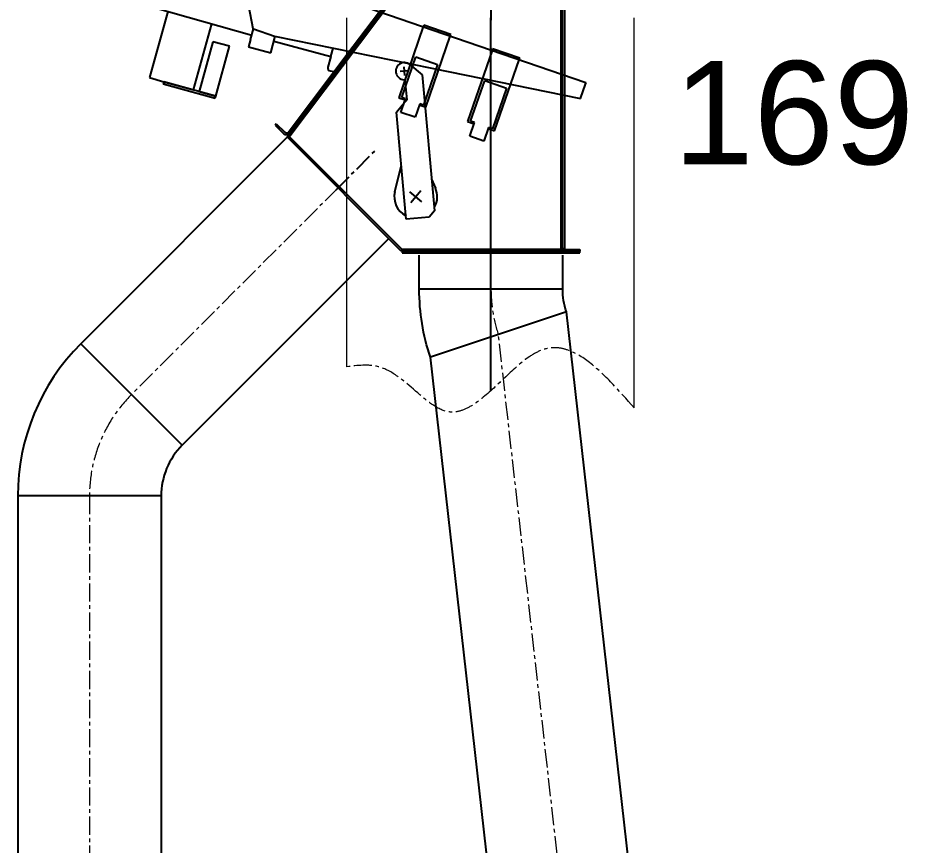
# Model space of a CAD drawing. Header units: millimetres. Extents: x 3220 to 226993, y 817 to 176024.
# Drawn here: x 77299 to 78850, y 47409 to 48851 of the extents above; entities that cross this region are included whole.
import ezdxf

# ---------------------------------------------------------------- set-up
doc = ezdxf.new("R2010")
doc.units = ezdxf.units.MM
doc.linetypes.add('AXES', pattern=[50.8, 31.75, -6.35, 6.35, -6.35])
doc.layers.add('1', color=7, linetype='Continuous')
doc.layers.add('Repère', color=76, linetype='Continuous')
doc.layers.add('Axe', color=1, linetype='AXES', lineweight=9)
doc.layers.add('Sichtbare Kanten(DIN)', color=7, linetype='Continuous', lineweight=50, true_color=0x3f3f3f)
doc.styles.get("Standard").update_dxf_attribs({"font": 'arial.ttf'})

# ---------------------------------------------------------------- blocks, each defined once
blk = doc.blocks.new('168 L coupé')
at = {"layer": 'Axe'}
blk.add_spline([(251.3, -1140.6), (95.8, -1038.4), (-70.4, -1148.1), (-194.3, -1069.3), (-249.7, -1069.3)], degree=3, dxfattribs=at)
at = {"layer": 'Sichtbare Kanten(DIN)', "color": 5, "lineweight": 0}
for p, q in [((-249.7, -1069.3), (-249.7, -461)), ((0.8, -1111.6), (0.8, -461)), ((1.8, -461), (1.8, -1110.7)), ((251.3, -1140.6), (251.3, -461))]:
    blk.add_line(p, q, dxfattribs=at)
blk = doc.blocks.new('101 1')
for p, q in [((-35446.8, 296053.1, 0), (-35448.9, 296050.9, 0)), ((-35446.8, 296053.1, 0), (-35432.1, 296038.4, 0)), ((-35448.9, 296050.9, 0), (-35433.8, 296035.8, 0)), ((-35432.1, 296038.4, 0), (-35431.9, 296038.2, 0)), ((-35425.3, 296038.7, 0), (-35420.8, 296044.7, 0))]:
    blk.add_line(p, q)
for centre, radius, start, end in [((-35428.9, 296042.3, 0), 8.08, 232.9996, 315), ((-35428.9, 296042.3, 0), 8.08, 232.9996, 315), ((-35428.9, 296042.2, 0), 5.01, 230.8139, 315.4498), ((-35428.9, 296042.3, 0), 5.05, 315, 315.2762)]:
    blk.add_arc(centre, radius, start, end)
at = {"layer": '1', "color": 5, "linetype": 'Continuous'}
for p, q in [((-35475, 296317.2, 0), (-35495.2, 296258.5, 0)), ((-35474, 296320, 0), (-35475, 296317.2, 0)), ((-35474, 296320, 0), (-35154.7, 296210.1, 0)), ((-35667.9, 296301.3, 0), (-35642.8, 296311.2, 0)), ((-35491.8, 296268.4, 0), (-35642.8, 296311.2, 0)), ((-35674.7, 296276.7, 0), (-35658.2, 296255.3, 0)), ((-35658.2, 296255.3, 0), (-35489.6, 296207.6, 0)), ((-35495.2, 296258.5, 0), (-35487.7, 296218.9, 0)), ((-35636.1, 296249.1, 0), (-35668.1, 296133.5, 0)), ((-35591, 296112.2, 0), (-35559.1, 296227.2, 0)), ((-35190.6, 296222.4, 0), (-35233.3, 296098.5, 0)), ((-35142.4, 296209, 0), (-35189.7, 296225.2, 0)), ((-35491.7, 296199.8, 0), (-35486.5, 296218.5, 0)), ((-35487.7, 296218.9, 0), (-35486.5, 296218.5, 0)), ((-35486.5, 296218.5, 0), (-35449.8, 296205.9, 0)), ((-35154.7, 296210.1, 0), (-34907.1, 296124.9, 0)), ((-35143.4, 296206.1, 0), (-35142.4, 296209, 0)), ((-35557.3, 296196.2, 0), (-35581.3, 296109.5, 0)), ((-35528.4, 296188.2, 0), (-35557.3, 296196.2, 0)), ((-35491.7, 296199.8, 0), (-35495.2, 296187.3, 0)), ((-35456.6, 296176.7, 0), (-35448.6, 296205.7, 0)), ((-35451, 296196.9, 0), (-35351.7, 296170.5, 0)), ((-35449.8, 296205.9, 0), (-35175.4, 296149.8, 0)), ((-35186, 296082.3, 0), (-35143.4, 296206.1, 0)), ((-35552.4, 296101.5, 0), (-35528.4, 296188.2, 0)), ((-35495.2, 296187.3, 0), (-35456.6, 296176.7, 0)), ((-35351.7, 296170.5, 0), (-35347.7, 296185, 0)), ((-35070.7, 296181.1, 0), (-35113.3, 296057.2, 0)), ((-35069.7, 296183.9, 0), (-35070.7, 296181.1, 0)), ((-35022.4, 296167.7, 0), (-35069.7, 296183.9, 0)), ((-35351.7, 296170.5, 0), (-35357, 296151.6, 0)), ((-35227.9, 296098.8, 0), (-35203.5, 296169.7, 0)), ((-35203.5, 296169.7, 0), (-35165.7, 296156.7, 0)), ((-35066.1, 296041, 0), (-35023.4, 296164.8, 0)), ((-35023.4, 296164.8, 0), (-35022.4, 296167.7, 0)), ((-35353.1, 296145.4, 0), (-35346, 296144, 0)), ((-35213.7, 296156.4, 0), (-35192.7, 296138.7, 0)), ((-35165.7, 296156.7, 0), (-35190.1, 296085.8, 0)), ((-35175.4, 296149.8, 0), (-34916.3, 296096.9, 0)), ((-35668.1, 296133.5, 0), (-35642.8, 296126.5, 0)), ((-35218.9, 296095.1, 0), (-35222.1, 296130, 0)), ((-35192.7, 296138.7, 0), (-35171.2, 295901.1, 0)), ((-35642.8, 296126.5, 0), (-35643.9, 296122.5, 0)), ((-35643.9, 296122.5, 0), (-35553.5, 296097.5, 0)), ((-35552.4, 296101.5, 0), (-35642.8, 296126.5, 0)), ((-35642.8, 296126.5, 0), (-35591, 296112.2, 0)), ((-35108, 296057.5, 0), (-35083.5, 296128.4, 0)), ((-35083.5, 296128.4, 0), (-35045.7, 296115.4, 0)), ((-35045.7, 296115.4, 0), (-35070.1, 296044.5, 0)), ((-34916.3, 296096.9, 0), (-34907.7, 296121.9, 0)), ((-34907.7, 296121.9, 0), (-34906.7, 296124.8, 0)), ((-35581.3, 296109.5, 0), (-35552.4, 296101.5, 0)), ((-35233.3, 296098.5, 0), (-35221.9, 296094.6, 0)), ((-35221.3, 296096.5, 0), (-35227.9, 296098.8, 0)), ((-35237, 296073.4, 0), (-35227.1, 296085.3, 0)), ((-35229.4, 296072.9, 0), (-35221.3, 296096.5, 0)), ((-35227.1, 296085.3, 0), (-35218.9, 296095.1, 0)), ((-35196.7, 296088.1, 0), (-35204.8, 296064.4, 0)), ((-35197.3, 296086.2, 0), (-35186, 296082.3, 0)), ((-35190.1, 296085.8, 0), (-35196.7, 296088.1, 0)), ((-35220.1, 295886.7, 0), (-35237, 296073.4, 0)), ((-35204.8, 296064.4, 0), (-35229.4, 296072.9, 0)), ((-35113.3, 296057.2, 0), (-35102, 296053.3, 0)), ((-35109.5, 296031.6, 0), (-35101.3, 296055.2, 0)), ((-35101.3, 296055.2, 0), (-35108, 296057.5, 0)), ((-35076.8, 296046.8, 0), (-35084.9, 296023.1, 0)), ((-35077.4, 296044.9, 0), (-35066.1, 296041, 0)), ((-35070.1, 296044.5, 0), (-35076.8, 296046.8, 0)), ((-35084.9, 296023.1, 0), (-35109.5, 296031.6, 0)), ((-35240, 295934.6, 0), (-35229.3, 295979.4, 0)), ((-35176.2, 295956.7, 0), (-35169.3, 295941.1, 0)), ((-35171.2, 295901.1, 0), (-35180.2, 295890.3, 0)), ((-35180.2, 295890.3, 0), (-35220.1, 295886.7, 0))]:
    blk.add_line(p, q, dxfattribs=at)
at = {"layer": '1', "color": 1, "linetype": 'AXES'}
for p, q in [((-35072.6, 296303.3, 0), (-35072.6, 296233.5, 0)), ((-35223.4, 296144.9, 0), (-35230.8, 296144.2, 0)), ((-35222.7, 296137.5, 0), (-35224.1, 296152.3, 0)), ((-35216, 296145.6, 0), (-35223.4, 296144.9, 0)), ((-35342.4, 295938.1, 0), (-35272.2, 296008.7, 0)), ((-35203.6, 295925.9, 0), (-35214.1, 295934.7, 0)), ((-35194.7, 295936.4, 0), (-35203.6, 295925.9, 0)), ((-35203.6, 295925.9, 0), (-35212.4, 295915.4, 0)), ((-35193.1, 295917, 0), (-35203.6, 295925.9, 0)), ((-35072.6, 295824.4, 0), (-35072.6, 295923.4, 0))]:
    blk.add_line(p, q, dxfattribs=at)
at = {"layer": '1', "linetype": 'Continuous'}
for p, q in [((-35424.1, 296030.4, 0), (-35228.2, 296291.1, 0)), ((-35319.3, 296174.8, 0), (-35230.5, 296292.9, 0)), ((-35312.5, 296188.4, 0), (-35231.6, 296295.9, 0)), ((-35231.6, 296295.9, 0), (-35197.6, 296295.9, 0)), ((-35230.5, 296292.9, 0), (-35197.6, 296292.9, 0)), ((-35228.2, 296291.1, 0), (-35230.5, 296292.9, 0)), ((-35228.2, 296291.1, 0), (-35226.8, 296292.9, 0)), ((-34917.7, 296298.9, 0), (-35227.7, 296298.9, 0)), ((-35227.7, 296298.9, 0), (-35227.7, 296295.9, 0)), ((-35227.7, 296295.9, 0), (-34917.7, 296295.9, 0)), ((-35227.6, 296295.9, 0), (-35227.6, 296292.9, 0)), ((-34947.6, 296295.9, 0), (-35227.6, 296295.9, 0)), ((-35227.6, 296292.9, 0), (-35226.8, 296292.9, 0)), ((-35226.8, 296292.9, 0), (-34947.6, 296292.9, 0)), ((-34947.6, 296292.9, 0), (-34950.6, 296292.9, 0)), ((-34950.6, 296292.9, 0), (-34950.6, 296139.9, 0)), ((-34947.6, 296292.9, 0), (-34947.6, 296295.9, 0)), ((-34947.6, 296139.6, 0), (-34947.6, 296292.9, 0)), ((-34944.6, 296289.9, 0), (-34944.6, 296041.9, 0)), ((-34917.6, 296295.9, 0), (-34941.6, 296295.9, 0)), ((-34917.6, 296292.9, 0), (-34941.6, 296292.9, 0)), ((-34917.7, 296295.9, 0), (-34917.7, 296298.9, 0)), ((-34917.6, 296295.9, 0), (-34917.6, 296292.9, 0)), ((-35420.8, 296044.7, 0), (-35312.5, 296188.4, 0)), ((-35428.1, 296030.1, 0), (-35319.3, 296174.8, 0)), ((-34950.6, 296140.6, 0), (-34950.6, 295833.9, 0)), ((-34947.6, 295833.9, 0), (-34947.6, 296139.6, 0)), ((-34944.6, 296041.9, 0), (-34944.6, 295861.9, 0)), ((-35428.1, 296030.1, 0), (-35229.7, 295831.7, 0)), ((-35227.6, 295833.9, 0), (-35426.2, 296032.5, 0)), ((-34944.6, 295861.9, 0), (-34944.6, 295836.9, 0)), ((-35229.7, 295831.7, 0), (-35227.6, 295833.9, 0)), ((-35227.6, 295833.9, 0), (-35227.6, 295830.9, 0)), ((-34950.6, 295833.9, 0), (-35227.6, 295833.9, 0)), ((-34917.6, 295830.9, 0), (-35227.6, 295830.9, 0)), ((-35227.6, 295830.9, 0), (-35227.6, 295827.9, 0)), ((-35227.6, 295830.9, 0), (-34947.6, 295830.9, 0)), ((-35227.6, 295827.9, 0), (-34917.6, 295827.9, 0)), ((-34950.6, 295833.9, 0), (-34947.6, 295833.9, 0)), ((-34947.6, 295830.9, 0), (-34947.6, 295833.9, 0)), ((-34941.6, 295833.9, 0), (-34917.6, 295833.9, 0)), ((-34941.6, 295830.9, 0), (-34917.6, 295830.9, 0)), ((-34917.6, 295833.9, 0), (-34917.6, 295830.9, 0)), ((-34917.6, 295827.9, 0), (-34917.6, 295830.9, 0))]:
    blk.add_line(p, q, dxfattribs=at)
at = {"layer": '1', "color": 3, "linetype": 'Continuous'}
for p, q in [((-35189.7, 296225.2, 0), (-35190.6, 296222.4, 0)), ((-35553.5, 296097.5, 0), (-35552.4, 296101.5, 0))]:
    blk.add_line(p, q, dxfattribs=at)
at = {"layer": '1', "color": 5, "linetype": 'Continuous'}
for centre, radius, start, end in [((-35662.1, 296286.4, 0), 16, 111.3918, 217.6823), ((-35352.2, 296150.3, 0), 5, 164.537, 258.8262), ((-35223.4, 296144.9, 0), 15, 49.8644, 275.1781), ((-35203.6, 295925.9, 0), 37.5, 166.4918, 242.9464), ((-35203.6, 295925.9, 0), 37.5, 330.7032, 23.9905)]:
    blk.add_arc(centre, radius, start, end, dxfattribs=at)
at = {"layer": '1', "linetype": 'Continuous'}
for centre, radius, start, end in [((-34941.6, 296289.9, 0), 6, 90, 180), ((-34941.6, 296289.9, 0), 3, 90, 180), ((-34941.6, 295836.9, 0), 6, 180, 270), ((-34941.6, 295836.9, 0), 3, 180, 270)]:
    blk.add_arc(centre, radius, start, end, dxfattribs=at)
blk = doc.blocks.new('180')
at = {"color": 2}
blk.add_blockref('101 1', (35072.7, -296298.9, 0), dxfattribs=at)
blk = doc.blocks.new('169')
blk.add_blockref('180', (0, 0))

msp = doc.modelspace()

# ---------------------------------------------------------------- linework, layer by layer
at = {"color": 4}
for p, q in [((78249, 48378.4), (77999, 48378.4)), ((78255.5, 48338.8), (78018.3, 48259.6)), ((77585.6, 48106.2), (77408.8, 48283)), ((77549, 48017.9), (77299, 48017.9))]:
    msp.add_line(p, q, dxfattribs=at)
for points in [[(77768.9, 48643.1), (77408.8, 48283, 0.198912), (77299, 48017.9), (77299, 44686)], [(77945.7, 48466.3), (77585.6, 48106.2, 0.198912), (77549, 48017.9), (77549, 44686)], [(78195.8, 46649), (78195.8, 46708.3, 0.080815), (78189.3, 46748), (78018.3, 48259.6, -0.080815), (77999, 48378.4), (77999, 48437.8)], [(78445.8, 46649), (78445.8, 46708.3, 0.080815), (78426.4, 46827.2), (78255.5, 48338.8, -0.080815), (78249, 48378.4), (78249, 48437.8)]]:
    msp.add_lwpolyline(points, format="xyb", dxfattribs=at)
at = {"layer": 'Axe'}
for points in [[(77857.3, 48554.7), (77497.2, 48194.6, 0.198912), (77424, 48017.9), (77424, 44686)], [(78320.8, 46649), (78320.8, 46708.3, 0.080815), (78307.9, 46787.6), (78136.9, 48299.2, -0.080815), (78124, 48378.4), (78124, 48437.8)]]:
    msp.add_lwpolyline(points, format="xyb", dxfattribs=at)

# ---------------------------------------------------------------- block references
for name, p in [('168 L coupé', (78122.2, 49312.3)), ('169', (78123.8, 48912.3))]:
    msp.add_blockref(name, p)

# ---------------------------------------------------------------- texts
at = {"layer": 'Repère', "insert": (78442.1, 48775.9), "char_height": 180, "attachment_point": 1}
msp.add_mtext_dynamic_manual_height_columns('169', width=631.382, gutter_width=12.5, heights=[0], dxfattribs=at)

doc.saveas('drawing.dxf')
